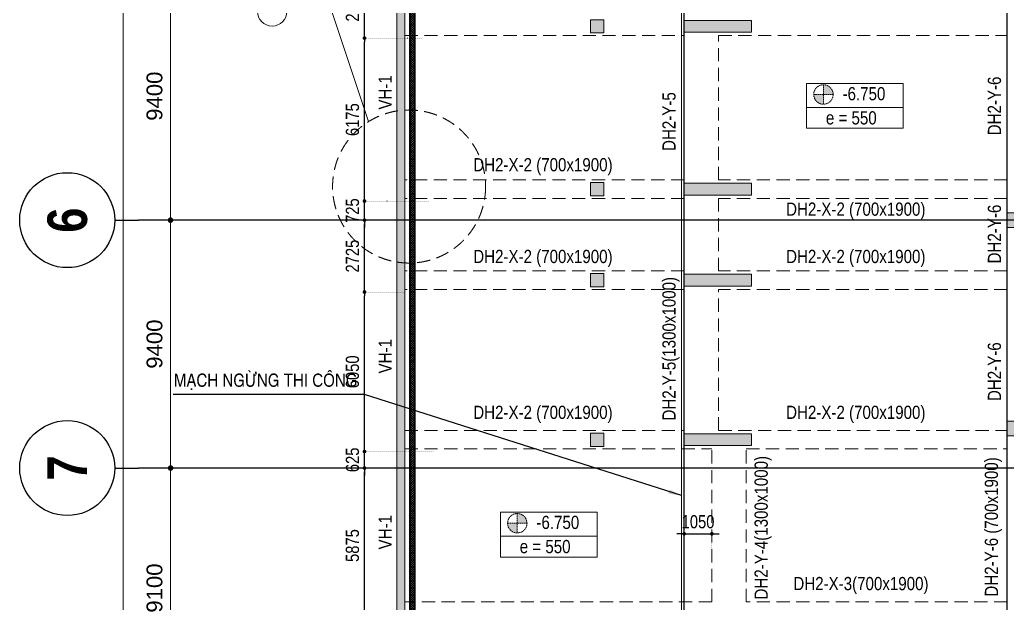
# Model space of a CAD drawing. Header units: millimetres. Extents: x 2356525 to 2927188, y -665534 to -417818.
# Drawn here: x 2677092 to 2714539, y -508356 to -486232 of the extents above; entities that cross this region are included whole.
import ezdxf
from ezdxf.enums import TextEntityAlignment as Align

# ---------------------------------------------------------------- set-up
doc = ezdxf.new("R2010")
doc.units = ezdxf.units.MM
doc.header["$LTSCALE"] = 200
doc.header["$MEASUREMENT"] = 0
for name, pattern in [('$0$CHG_XX_Damsan_Ham 2$0$HIDDEN', [0.375, 0.25, -0.125]), ('$0$HIDDEN', [0.375, 0.25, -0.125]), ('CHG_XX_Cot_Ham 2$0$MB_Luoi truc$0$HTT Hidden 21', [3, 2, -1]), ('CHG_XX_Damsan_Ham 2$0$CHG_XX_Damsan_Ham 2$0$HIDDEN', [0.375, 0.25, -0.125]), ('CHG_XX_Luoi truc$0$MB_Luoi truc$0$Center101', [13, 10, -1, 1, -1]), ('DOT2', [0.125, 0, -0.125]), ('HIDDEN', [0.375, 0.25, -0.125])]:
    doc.linetypes.add(name, pattern=pattern)
doc.layers.get('0').update_dxf_attribs({"lineweight": 9})
doc.layers.get('Defpoints').update_dxf_attribs({"color": 10, "lineweight": 0})
for name, color, linetype, lineweight in [("$0$'S_General_Hidden_1 Thin", 1, '$0$HIDDEN', 18), ('$0$CHG_XX_Damsan_Ham 2$0$DBAO', 3, 'Continuous', 13), ('$0$CHG_XX_Damsan_Ham 2$0$DMo', 9, '$0$CHG_XX_Damsan_Ham 2$0$HIDDEN', 9), ('$0$CHG_XX_Damsan_Ham 2$0$Start net bao', 3, 'Continuous', 18), ('$0$CHG_XX_Damsan_Ham 2$0$TTP-TEXT', 30, 'Continuous', 5), ('CHG_XX_Cot_Ham 2$0$MB_Luoi truc$0$Dim 300', 1, 'Continuous', 5), ('CHG_XX_Cot_Ham 2$0$NS-Pier-H2', 150, 'Continuous', 13), ('CHG_XX_Cot_Ham 2$0$NS-Pier-H2 @ 1', 150, 'Continuous', 13), ('CHG_XX_Cot_Ham 2$0$NS-Pier-H2 @ 150', 150, 'Continuous', 13), ("CHG_XX_Damsan_Ham 2$0$CHG_XX_Damsan_Ham 2$0$'S_General_Hidden_1 Thin", 1, 'CHG_XX_Damsan_Ham 2$0$CHG_XX_Damsan_Ham 2$0$HIDDEN', 18), ('CHG_XX_Damsan_Ham 2$0$CHG_XX_Damsan_Ham 2$0$CHG_XX_Damsan_Ham 2$0$Start net bao', 3, 'Continuous', 18), ('CHG_XX_Damsan_Ham 2$0$CHG_XX_Damsan_Ham 2$0$DBAO', 3, 'Continuous', 13), ('CHG_XX_Damsan_Ham 2$0$CHG_XX_Damsan_Ham 2$0$DTE-MEP-H-SLAB TEXT', 3, 'Continuous', 0), ('CHG_XX_Damsan_Ham 2$0$CHG_XX_Damsan_Ham 2$0$mach ngung thi cong', 6, 'Continuous', 13), ('CHG_XX_Damsan_Ham 2$0$CHG_XX_Damsan_Ham 2$0$Start hatch', 8, 'Continuous', 25), ('CHG_XX_Damsan_Ham 2$0$CHG_XX_Damsan_Ham 2$0$Start net bao', 3, 'Continuous', 18), ('CHG_XX_Damsan_Ham 2$0$HATCH', 57, 'Continuous', 9), ('CHG_XX_Damsan_Ham 2$0$mach ngung thi cong', 6, 'Continuous', 13), ('DBAO', 90, 'Continuous', 13), ('DMo', 9, 'HIDDEN', 9), ('STICK', 1, 'Continuous', 9), ('TEXT P X', 1, 'Continuous', 9), ('TEXT P Y', 2, 'Continuous', 15)]:
    doc.layers.add(name, color=color, linetype=linetype, lineweight=lineweight)
for name, color, linetype in [('8', 8, 'Continuous'), ('CHG_XX_Damsan_Ham 2$0$CHG_XX_Damsan_Ham 2$0$MEP-00-GENERAL-35', 2, 'Continuous'), ('CHG_XX_Luoi truc$0$Grid', 34, 'Continuous'), ('CHG_XX_Luoi truc$0$Grid Line', 251, 'CHG_XX_Luoi truc$0$MB_Luoi truc$0$Center101'), ('dim', 1, 'Continuous')]:
    doc.layers.add(name, color=color, linetype=linetype)
for name, color, linetype, lineweight, plot in [('CHG_XX_Cot_Ham 2$0$NS-Column-H2', 90, 'Continuous', 13, False), ('CHG_XX_Cot_Ham 2$0$NS-Column-H2 @ 1', 90, 'Continuous', 13, False), ('CHG_XX_Cot_Ham 2$0$NS-Column-H2 @ 150', 90, 'Continuous', 13, False)]:
    doc.layers.add(name, color=color, linetype=linetype, lineweight=lineweight, plot=plot)
doc.styles.add('$0$CHG_XX_Damsan_Ham 2$0$TTP-HelCon', font='')
doc.styles.add('CHG_XX_Cot_Ham 2$0$MB_Luoi truc$0$Arial_C', font='arial.ttf')
doc.styles.add('CHG_XX_Luoi truc$0$MB_Luoi truc$0$Grid A-F$0$VNI-HelveCB', font='')
doc.styles.add('MB_Luoi truc$0$Arial_C', font='arial.ttf', dxfattribs={"width": 0.8})
doc.styles.add('TTP-HelCon', font='')
doc.styles.get('$0$CHG_XX_Damsan_Ham 2$0$TTP-HelCon').set_extended_font_data('VNI-Helve-Condense')
doc.styles.get('CHG_XX_Luoi truc$0$MB_Luoi truc$0$Grid A-F$0$VNI-HelveCB').set_extended_font_data('VNI-Helve-Condense', bold=True)
doc.styles.get('TTP-HelCon').set_extended_font_data('VNI-Helve-Condense')
doc.dimstyles.new('200', dxfattribs={"dimscale": 200, "dimtxt": 2.5, "dimasz": 0.7, "dimexe": 0.0003, "dimexo": 0, "dimgap": 1, "dimtad": 1, "dimdec": 0, "dimzin": 12, "dimdsep": 46, "dimtxsty": 'MB_Luoi truc$0$Arial_C', "dimblk": 'MB_Luoi truc$0$_Dot', "dimcen": 0.5, "dimclrd": 256, "dimclre": 8, "dimclrt": 1, "dimadec": 0, "dimazin": 0, "dimtfac": 1, "dimtdec": 0, "dimtix": 1, "dimtmove": 2, "dimatfit": 3, "dimldrblk": 'MB_Luoi truc$0$HTT Arrow 30', "dimfxl": 1, "dimtolj": 1, "dimtzin": 0, "dimlwe": -1, "dimarcsym": 0})
doc.dimstyles.new('CHG_XX_Cot_Ham 2$0$MB_Luoi truc$0$Dim 300 (A1-A2)', dxfattribs={"dimscale": 300, "dimtxt": 2, "dimasz": 0.7, "dimexe": 0, "dimexo": 1, "dimgap": 1, "dimtad": 1, "dimdec": 0, "dimzin": 12, "dimdsep": 46, "dimtxsty": 'CHG_XX_Cot_Ham 2$0$MB_Luoi truc$0$Arial_C', "dimblk": 'CHG_XX_Cot_Ham 2$0$MB_Luoi truc$0$_Dot', "dimcen": 1, "dimclrd": 256, "dimclre": 256, "dimclrt": 3, "dimadec": 0, "dimazin": 0, "dimtfac": 1, "dimtdec": 0, "dimtix": 1, "dimtmove": 2, "dimatfit": 3, "dimldrblk": 'CHG_XX_Cot_Ham 2$0$MB_Luoi truc$0$HTT Arrow 30', "dimfxl": 1, "dimtolj": 1, "dimtzin": 0, "dimarcsym": 0})
doc.dimstyles.new('TTP-100', dxfattribs={"dimscale": 100, "dimtxt": 2.5, "dimasz": 1, "dimexe": 1, "dimexo": 0, "dimgap": 0.09, "dimtad": 0, "dimdec": 4, "dimrnd": 1, "dimdsep": 46, "dimtxsty": 'TTP-HelCon', "dimblk": 'Stick', "dimcen": 0.09, "dimdle": 1.5, "dimclrd": 256, "dimclre": 256, "dimclrt": 7, "dimadec": 0, "dimazin": 0, "dimtfac": 1, "dimtdec": 4, "dimtix": 1, "dimtmove": 0, "dimatfit": 3, "dimfxl": 1, "dimtvp": 1, "dimtolj": 1, "dimtzin": 0, "dimlwd": -1, "dimlwe": -1, "dimarcsym": 1})
pattern_1 = [(45, (273994.73, -8650), (-44.194174, 44.194174), []), (135, (273994.73, -8650), (-44.194174, -44.194174), [])]

# ---------------------------------------------------------------- blocks, each defined once
blk = doc.blocks.new('Stick')
at = {"layer": 'STICK'}
h = blk.add_hatch(color=256, dxfattribs=at)
edge = h.paths.add_edge_path()
edge.add_line((0.3, 0.5), (-0.5, -0.3))
edge.add_arc((-0.4, -0.4), 0.141, 135, 315)
edge.add_line((-0.3, -0.5), (0.5, 0.3))
edge.add_arc((0.4, 0.4), 0.141, 315, 495)
blk.add_line((1, 0), (-1, 0), dxfattribs=at)
blk.add_lwpolyline([(0.3, 0.5), (-0.5, -0.3, 1), (-0.3, -0.5), (0.5, 0.3, 1), (0.3, 0.5, 1)], format="xyb", dxfattribs=at)
blk = doc.blocks.new('CHG_XX_Cot_Ham 2$0$MB_Luoi truc$0$_Dot')
at = {"color": 0, "linetype": 'ByBlock', "lineweight": -2}
blk.add_line((-0.5, 0), (-1, 0), dxfattribs=at)
at = {"color": 0, "linetype": 'ByBlock', "const_width": 0.5}
blk.add_lwpolyline([(-0.25, 0, 1), (0.25, 0, 1)], format="xyb", close=True, dxfattribs=at)
blk = doc.blocks.new('*D810')
at = {"layer": 'CHG_XX_Cot_Ham 2$0$MB_Luoi truc$0$Dim 300', "lineweight": -2, "transparency": 16777216}
for p, q in [((-17945, 125550), (-19478, 125550)), ((-19478, 125340), (-19478, 116360)), ((-17945, 116150), (-19478, 116150))]:
    blk.add_line(p, q, dxfattribs=at)
at = {"layer": 'Defpoints', "color": 0, "transparency": 16777216}
for p in [(-17645, 125550), (-19478, 116150), (-17645, 116150)]:
    blk.add_point(p, dxfattribs=at)
at = {"layer": 'CHG_XX_Cot_Ham 2$0$MB_Luoi truc$0$Dim 300', "lineweight": -2, "transparency": 16777216, "xscale": 210, "yscale": 210, "zscale": 210}
for p, rotation in [((-19478, 125550), 90), ((-19478, 116150), 270)]:
    blk.add_blockref('CHG_XX_Cot_Ham 2$0$MB_Luoi truc$0$_Dot', p, dxfattribs=dict(at, rotation=rotation))
at = {"layer": 'CHG_XX_Cot_Ham 2$0$MB_Luoi truc$0$Dim 300', "color": 3, "transparency": 16777216, "insert": (-20085, 120850), "char_height": 600, "attachment_point": 5, "rotation": 90, "style": 'CHG_XX_Cot_Ham 2$0$MB_Luoi truc$0$Arial_C'}
blk.add_mtext('\\A1;9400', dxfattribs=at)
blk = doc.blocks.new('CHG_XX_Cot_Ham 2$0$MB_Luoi truc$0$HTT Arrow 30')
blk.add_hatch(color=256).paths.add_polyline_path([(-2.5, 0.375), (-2.5, -0.375), (0, 0)])
at = {"color": 0, "linetype": 'ByBlock', "lineweight": -2}
for p, q in [((0, 0), (-2.5, 0.375)), ((-2.5, -0.375), (-2.5, 0.375)), ((0, 0), (-2.5, -0.375))]:
    blk.add_line(p, q, dxfattribs=at)
blk = doc.blocks.new('*D811')
at = {"layer": 'CHG_XX_Cot_Ham 2$0$MB_Luoi truc$0$Dim 300', "lineweight": -2, "transparency": 16777216}
for p, q in [((-17945, 116150), (-19478, 116150)), ((-19478, 115940), (-19478, 106960)), ((-17945, 106750), (-19478, 106750))]:
    blk.add_line(p, q, dxfattribs=at)
at = {"layer": 'Defpoints', "color": 0, "transparency": 16777216}
for p in [(-17645, 116150), (-19478, 106750), (-17645, 106750)]:
    blk.add_point(p, dxfattribs=at)
at = {"layer": 'CHG_XX_Cot_Ham 2$0$MB_Luoi truc$0$Dim 300', "lineweight": -2, "transparency": 16777216, "xscale": 210, "yscale": 210, "zscale": 210}
for p, rotation in [((-19478, 116150), 90), ((-19478, 106750), 270)]:
    blk.add_blockref('CHG_XX_Cot_Ham 2$0$MB_Luoi truc$0$_Dot', p, dxfattribs=dict(at, rotation=rotation))
at = {"layer": 'CHG_XX_Cot_Ham 2$0$MB_Luoi truc$0$Dim 300', "color": 3, "transparency": 16777216, "insert": (-20085, 111450), "char_height": 600, "attachment_point": 5, "rotation": 90, "style": 'CHG_XX_Cot_Ham 2$0$MB_Luoi truc$0$Arial_C'}
blk.add_mtext('\\A1;9400', dxfattribs=at)
blk = doc.blocks.new('*D812')
at = {"layer": 'CHG_XX_Cot_Ham 2$0$MB_Luoi truc$0$Dim 300', "lineweight": -2, "transparency": 16777216}
for p, q in [((-17945, 106750), (-19478, 106750)), ((-19478, 106540), (-19478, 97860)), ((-17945, 97650), (-19478, 97650))]:
    blk.add_line(p, q, dxfattribs=at)
at = {"layer": 'Defpoints', "color": 0, "transparency": 16777216}
for p in [(-17645, 106750), (-19478, 97650), (-17645, 97650)]:
    blk.add_point(p, dxfattribs=at)
at = {"layer": 'CHG_XX_Cot_Ham 2$0$MB_Luoi truc$0$Dim 300', "lineweight": -2, "transparency": 16777216, "xscale": 210, "yscale": 210, "zscale": 210}
for p, rotation in [((-19478, 106750), 90), ((-19478, 97650), 270)]:
    blk.add_blockref('CHG_XX_Cot_Ham 2$0$MB_Luoi truc$0$_Dot', p, dxfattribs=dict(at, rotation=rotation))
at = {"layer": 'CHG_XX_Cot_Ham 2$0$MB_Luoi truc$0$Dim 300', "color": 3, "transparency": 16777216, "insert": (-20085, 102200), "char_height": 600, "attachment_point": 5, "rotation": 90, "style": 'CHG_XX_Cot_Ham 2$0$MB_Luoi truc$0$Arial_C'}
blk.add_mtext('\\A1;9100', dxfattribs=at)
blk = doc.blocks.new('*D826')
at = {"layer": 'CHG_XX_Cot_Ham 2$0$MB_Luoi truc$0$Dim 300', "lineweight": -2, "transparency": 16777216}
for p, q in [((-17945, 163400), (-21278, 163400)), ((-21278, -8790), (-21278, 163190)), ((-17945, -9000), (-21278, -9000))]:
    blk.add_line(p, q, dxfattribs=at)
at = {"layer": 'Defpoints', "color": 0, "transparency": 16777216}
for p in [(-21278, 163400), (-17645, 163400), (-17645, -9000)]:
    blk.add_point(p, dxfattribs=at)
at = {"layer": 'CHG_XX_Cot_Ham 2$0$MB_Luoi truc$0$Dim 300', "lineweight": -2, "transparency": 16777216, "xscale": 210, "yscale": 210, "zscale": 210}
for p, rotation in [((-21278, 163400), 90), ((-21278, -9000), 270)]:
    blk.add_blockref('CHG_XX_Cot_Ham 2$0$MB_Luoi truc$0$_Dot', p, dxfattribs=dict(at, rotation=rotation))
at = {"layer": 'CHG_XX_Cot_Ham 2$0$MB_Luoi truc$0$Dim 300', "color": 3, "transparency": 16777216, "insert": (-21885, 77200), "char_height": 600, "attachment_point": 5, "rotation": 90, "style": 'CHG_XX_Cot_Ham 2$0$MB_Luoi truc$0$Arial_C'}
blk.add_mtext('\\A1;172400', dxfattribs=at)
blk = doc.blocks.new('*U864')
at = {"layer": 'CHG_XX_Cot_Ham 2$0$NS-Pier-H2 @ 1'}
h = blk.add_hatch(color=256, dxfattribs=at)
h.dxf.hatch_style = 1
h.paths.add_polyline_path([(450, 0), (0, 0), (0, -2550), (450, -2550)])
at = {"layer": 'CHG_XX_Cot_Ham 2$0$NS-Pier-H2 @ 150'}
h = blk.add_hatch(color=256, dxfattribs=at)
h.dxf.hatch_style = 1
h.paths.add_polyline_path([(450, 0), (0, 0), (0, -2550), (450, -2550)])
blk = doc.blocks.new('CHG_XX_Cot_Ham 2$0$Block A_C450x2250')
at = {"layer": 'CHG_XX_Cot_Ham 2$0$NS-Pier-H2'}
blk.add_lwpolyline([(450, -2550), (0, -2550), (0, 0), (450, 0)], close=True, dxfattribs=at)
blk.add_blockref('*U864', (0, 0), dxfattribs=at)
blk = doc.blocks.new('*U866')
at = {"layer": 'CHG_XX_Cot_Ham 2$0$NS-Column-H2 @ 1'}
h = blk.add_hatch(color=256, dxfattribs=at)
h.dxf.hatch_style = 1
h.paths.add_polyline_path([(-250, -250), (-250, 250), (250, 250), (250, -250)])
at = {"layer": 'CHG_XX_Cot_Ham 2$0$NS-Column-H2 @ 150'}
h = blk.add_hatch(color=256, dxfattribs=at)
h.dxf.hatch_style = 1
h.paths.add_polyline_path([(-250, -250), (-250, 250), (250, 250), (250, -250)])
blk = doc.blocks.new('CHG_XX_Cot_Ham 2$0$500x500')
at = {"layer": 'CHG_XX_Cot_Ham 2$0$NS-Column-H2'}
blk.add_lwpolyline([(250, -250), (250, 250), (-250, 250), (-250, -250)], close=True, dxfattribs=at)
blk.add_blockref('*U866', (0, 0), dxfattribs=at)
blk = doc.blocks.new('*U867')
at = {"layer": 'CHG_XX_Cot_Ham 2$0$NS-Pier-H2 @ 1'}
h = blk.add_hatch(color=256, dxfattribs=at)
h.dxf.hatch_style = 1
h.paths.add_polyline_path([(550, 0), (0, 0), (0, -2550), (550, -2550)])
at = {"layer": 'CHG_XX_Cot_Ham 2$0$NS-Pier-H2 @ 150'}
h = blk.add_hatch(color=256, dxfattribs=at)
h.dxf.hatch_style = 1
h.paths.add_polyline_path([(550, 0), (0, 0), (0, -2550), (550, -2550)])
blk = doc.blocks.new('CHG_XX_Cot_Ham 2$0$550x2550')
at = {"layer": 'CHG_XX_Cot_Ham 2$0$NS-Pier-H2'}
blk.add_lwpolyline([(550, -2550), (0, -2550), (0, 0), (550, 0)], close=True, dxfattribs=at)
blk.add_blockref('*U867', (0, 0), dxfattribs=at)
blk = doc.blocks.new('*U835')
at = {"layer": 'CHG_XX_Luoi truc$0$Grid Line'}
blk.add_line((0, 0), (0, 608), dxfattribs=at)
at = {"layer": 'CHG_XX_Luoi truc$0$Grid', "lineweight": -2, "style": 'CHG_XX_Luoi truc$0$MB_Luoi truc$0$Grid A-F$0$VNI-HelveCB'}
for tag, p in [('GRIDSUB', (0, 617)), ('GRID', (0, -9))]:
    blk.add_attdef(tag, text='', height=5, dxfattribs=at).set_placement(p, align=Align.MIDDLE)
blk = doc.blocks.new('*U836')
at = {"layer": 'CHG_XX_Luoi truc$0$Grid Line'}
blk.add_line((0, 0), (0, 608), dxfattribs=at)
at = {"layer": 'CHG_XX_Luoi truc$0$Grid', "lineweight": -2, "style": 'CHG_XX_Luoi truc$0$MB_Luoi truc$0$Grid A-F$0$VNI-HelveCB'}
for tag, p in [('GRIDSUB', (0, 617)), ('GRID', (0, -9))]:
    blk.add_attdef(tag, text='', height=5, dxfattribs=at).set_placement(p, align=Align.MIDDLE)
blk = doc.blocks.new('*U837')
at = {"layer": 'CHG_XX_Luoi truc$0$Grid', "lineweight": -2}
blk.add_line((0, 441), (0, 438), dxfattribs=at)
blk.add_circle((0, 447), 6, dxfattribs=at)
at = {"layer": 'CHG_XX_Luoi truc$0$Grid Line'}
blk.add_line((0, 0), (0, 438), dxfattribs=at)
at = {"layer": 'CHG_XX_Luoi truc$0$Grid', "lineweight": -2, "style": 'CHG_XX_Luoi truc$0$MB_Luoi truc$0$Grid A-F$0$VNI-HelveCB'}
for tag, p in [('GRIDSUB', (0, 447)), ('GRID', (0, -9))]:
    blk.add_attdef(tag, text='', height=5, dxfattribs=at).set_placement(p, align=Align.MIDDLE)
blk = doc.blocks.new('CHG_XX_Luoi truc')
at = {"layer": 'CHG_XX_Luoi truc$0$Grid', "xscale": 300, "yscale": 300, "zscale": 300}
for name, p in [('*U836', (0, -12747)), ('*U835', (12250, -12747))]:
    blk.add_blockref(name, p, dxfattribs=at)
at = {"layer": 'CHG_XX_Luoi truc$0$Grid'}
ref = blk.add_blockref('*U837', (110703, 116150), dxfattribs=dict(at, xscale=300.0000000000013, yscale=300.0000000000013, zscale=300.0000000000013, rotation=90))
ref.add_attrib('GRIDSUB', '6', dxfattribs={"lineweight": -2, "height": 1500, "rotation": 90, "style": 'CHG_XX_Luoi truc$0$MB_Luoi truc$0$Grid A-F$0$VNI-HelveCB'}).set_placement((-23397, 116150), align=Align.MIDDLE)
ref = blk.add_blockref('*U837', (110703, 106750), dxfattribs=dict(at, xscale=300.0000000000013, yscale=300.0000000000013, zscale=300.0000000000013, rotation=90))
ref.add_attrib('GRIDSUB', '7', dxfattribs={"lineweight": -2, "height": 1500, "rotation": 90, "style": 'CHG_XX_Luoi truc$0$MB_Luoi truc$0$Grid A-F$0$VNI-HelveCB'}).set_placement((-23397, 106750), align=Align.MIDDLE)
blk = doc.blocks.new('$0$CHG_XX_Damsan_Ham 2$0$KHS')
at = {"layer": '$0$CHG_XX_Damsan_Ham 2$0$DMo'}
h = blk.add_hatch(color=256, dxfattribs=at)
h.dxf.hatch_style = 1
h.paths.add_polyline_path([(1018, -704, 0.414214), (650, -335), (650, -704)])
h.paths.add_polyline_path([(650, -1072), (650, -704), (281, -704, 0.414214)])
at = {"layer": '$0$CHG_XX_Damsan_Ham 2$0$DBAO'}
for points in [[(10, -284), (10, -1200), (3676, -1200), (3676, -284)], [(10, -1200), (10, -1985), (3676, -1985), (3676, -1200)]]:
    blk.add_lwpolyline(points, close=True, dxfattribs=at)
at = {"layer": '$0$CHG_XX_Damsan_Ham 2$0$DMo'}
for p, q in [((650, -335), (650, -1072)), ((281, -704), (1018, -704))]:
    blk.add_line(p, q, dxfattribs=at)
blk.add_circle((650, -704), 368, dxfattribs=at)
at = {"layer": '$0$CHG_XX_Damsan_Ham 2$0$TTP-TEXT', "style": '$0$CHG_XX_Damsan_Ham 2$0$TTP-HelCon'}
for s, p in [(' -6.750', (1216, -923)), ('e = 550', (743, -1839))]:
    blk.add_text(s, height=500, dxfattribs=at).set_placement(p)
blk = doc.blocks.new('MB_Luoi truc$0$_Dot')
at = {"color": 0, "linetype": 'ByBlock', "lineweight": -2}
blk.add_line((-0.5, 0), (-1, 0), dxfattribs=at)
at = {"color": 0, "linetype": 'ByBlock', "const_width": 0.5}
blk.add_lwpolyline([(-0.25, 0, 1), (0.25, 0, 1)], format="xyb", close=True, dxfattribs=at)
blk = doc.blocks.new('*D104')
at = {"layer": 'Defpoints', "color": 0, "transparency": 16777216}
for p in [(2703339, -505723), (2702289, -506480), (2703339, -506480)]:
    blk.add_point(p, dxfattribs=at)
at = {"layer": 'dim', "lineweight": -2, "transparency": 16777216}
for p, q in [((2702149, -505723), (2702009, -505723)), ((2702289, -505723), (2703339, -505723)), ((2703479, -505723), (2703619, -505723))]:
    blk.add_line(p, q, dxfattribs=at)
at = {"layer": 'dim', "color": 8, "linetype": 'DOT2', "transparency": 16777216}
for p, q in [((2702289, -506480), (2702289, -505723)), ((2703339, -506480), (2703339, -505723))]:
    blk.add_line(p, q, dxfattribs=at)
at = {"layer": 'dim', "lineweight": -2, "transparency": 16777216, "xscale": 140, "yscale": 140, "zscale": 140}
blk.add_blockref('MB_Luoi truc$0$_Dot', (2702289, -505723), dxfattribs=at)
at = {"layer": 'dim', "lineweight": -2, "transparency": 16777216, "xscale": 140, "yscale": 140, "zscale": 140, "rotation": 180}
blk.add_blockref('MB_Luoi truc$0$_Dot', (2703339, -505723), dxfattribs=at)
at = {"layer": 'dim', "color": 1, "transparency": 16777216, "insert": (2702814, -505268), "char_height": 500, "attachment_point": 5, "style": 'MB_Luoi truc$0$Arial_C'}
blk.add_mtext('\\A1;1050', dxfattribs=at)
blk = doc.blocks.new('MB_Luoi truc$0$HTT Arrow 30')
blk.add_hatch(color=256).paths.add_polyline_path([(-2.5, 0.375), (-2.5, -0.375), (0, 0)])
at = {"color": 0, "linetype": 'ByBlock', "lineweight": -2}
for p, q in [((0, 0), (-2.5, 0.375)), ((-2.5, -0.375), (-2.5, 0.375)), ((0, 0), (-2.5, -0.375))]:
    blk.add_line(p, q, dxfattribs=at)
blk = doc.blocks.new('*D319')
at = {"layer": 'Defpoints', "color": 0, "transparency": 16777216}
for p in [(2690165, -503231), (2691389, -503231), (2692618, -509106)]:
    blk.add_point(p, dxfattribs=at)
at = {"layer": 'dim', "color": 8, "linetype": 'DOT2', "transparency": 16777216}
for p, q in [((2691389, -503231), (2690165, -503231)), ((2692618, -509106), (2690165, -509106))]:
    blk.add_line(p, q, dxfattribs=at)
at = {"layer": 'dim', "lineweight": -2, "transparency": 16777216}
blk.add_line((2690165, -508966), (2690165, -503371), dxfattribs=at)
at = {"layer": 'dim', "lineweight": -2, "transparency": 16777216, "xscale": 140, "yscale": 140, "zscale": 140}
for p, rotation in [((2690165, -503231), 90), ((2690165, -509106), 270)]:
    blk.add_blockref('MB_Luoi truc$0$_Dot', p, dxfattribs=dict(at, rotation=rotation))
at = {"layer": 'dim', "color": 1, "transparency": 16777216, "insert": (2689710, -506169), "char_height": 500, "attachment_point": 5, "rotation": 90, "style": 'MB_Luoi truc$0$Arial_C'}
blk.add_mtext('\\A1;5875', dxfattribs=at)
blk = doc.blocks.new('*D320')
at = {"layer": 'Defpoints', "color": 0, "transparency": 16777216}
for p in [(2690165, -502606), (2692772, -502606), (2691389, -503231)]:
    blk.add_point(p, dxfattribs=at)
at = {"layer": 'dim', "lineweight": -2, "transparency": 16777216}
for p, q in [((2690165, -502466), (2690165, -502326)), ((2690165, -503231), (2690165, -502606)), ((2690165, -503371), (2690165, -503511))]:
    blk.add_line(p, q, dxfattribs=at)
at = {"layer": 'dim', "color": 8, "linetype": 'DOT2', "transparency": 16777216}
for p, q in [((2692772, -502606), (2690165, -502606)), ((2691389, -503231), (2690165, -503231))]:
    blk.add_line(p, q, dxfattribs=at)
at = {"layer": 'dim', "lineweight": -2, "transparency": 16777216, "xscale": 140, "yscale": 140, "zscale": 140}
for p, rotation in [((2690165, -502606), 270), ((2690165, -503231), 90)]:
    blk.add_blockref('MB_Luoi truc$0$_Dot', p, dxfattribs=dict(at, rotation=rotation))
at = {"layer": 'dim', "color": 1, "transparency": 16777216, "insert": (2689710, -502919), "char_height": 500, "attachment_point": 5, "rotation": 90, "style": 'MB_Luoi truc$0$Arial_C'}
blk.add_mtext('\\A1;625', dxfattribs=at)
blk = doc.blocks.new('*D321')
at = {"layer": 'Defpoints', "color": 0, "transparency": 16777216}
for p in [(2690165, -496556), (2691689, -496556), (2692772, -502606)]:
    blk.add_point(p, dxfattribs=at)
at = {"layer": 'dim', "color": 8, "linetype": 'DOT2', "transparency": 16777216}
for p, q in [((2691689, -496556), (2690165, -496556)), ((2692772, -502606), (2690165, -502606))]:
    blk.add_line(p, q, dxfattribs=at)
at = {"layer": 'dim', "lineweight": -2, "transparency": 16777216}
blk.add_line((2690165, -502466), (2690165, -496696), dxfattribs=at)
at = {"layer": 'dim', "lineweight": -2, "transparency": 16777216, "xscale": 140, "yscale": 140, "zscale": 140}
for p, rotation in [((2690165, -496556), 90), ((2690165, -502606), 270)]:
    blk.add_blockref('MB_Luoi truc$0$_Dot', p, dxfattribs=dict(at, rotation=rotation))
at = {"layer": 'dim', "color": 1, "transparency": 16777216, "insert": (2689710, -499581), "char_height": 500, "attachment_point": 5, "rotation": 90, "style": 'MB_Luoi truc$0$Arial_C'}
blk.add_mtext('\\A1;6050', dxfattribs=at)
blk = doc.blocks.new('*D322')
at = {"layer": 'Defpoints', "color": 0, "transparency": 16777216}
for p in [(2690165, -493831), (2691689, -493831), (2691689, -496556)]:
    blk.add_point(p, dxfattribs=at)
at = {"layer": 'dim', "color": 8, "linetype": 'DOT2', "transparency": 16777216}
for p, q in [((2691689, -493831), (2690165, -493831)), ((2691689, -496556), (2690165, -496556))]:
    blk.add_line(p, q, dxfattribs=at)
at = {"layer": 'dim', "lineweight": -2, "transparency": 16777216}
blk.add_line((2690165, -496416), (2690165, -493971), dxfattribs=at)
at = {"layer": 'dim', "lineweight": -2, "transparency": 16777216, "xscale": 140, "yscale": 140, "zscale": 140}
for p, rotation in [((2690165, -493831), 90), ((2690165, -496556), 270)]:
    blk.add_blockref('MB_Luoi truc$0$_Dot', p, dxfattribs=dict(at, rotation=rotation))
at = {"layer": 'dim', "color": 1, "transparency": 16777216, "insert": (2689710, -495194), "char_height": 500, "attachment_point": 5, "rotation": 90, "style": 'MB_Luoi truc$0$Arial_C'}
blk.add_mtext('\\A1;2725', dxfattribs=at)
blk = doc.blocks.new('*D323')
at = {"layer": 'Defpoints', "color": 0, "transparency": 16777216}
for p in [(2690165, -493106), (2692600, -493106), (2691689, -493831)]:
    blk.add_point(p, dxfattribs=at)
at = {"layer": 'dim', "lineweight": -2, "transparency": 16777216}
for p, q in [((2690165, -492966), (2690165, -492826)), ((2690165, -493831), (2690165, -493106)), ((2690165, -493971), (2690165, -494111))]:
    blk.add_line(p, q, dxfattribs=at)
at = {"layer": 'dim', "color": 8, "linetype": 'DOT2', "transparency": 16777216}
for p, q in [((2692600, -493106), (2690165, -493106)), ((2691689, -493831), (2690165, -493831))]:
    blk.add_line(p, q, dxfattribs=at)
at = {"layer": 'dim', "lineweight": -2, "transparency": 16777216, "xscale": 140, "yscale": 140, "zscale": 140}
for p, rotation in [((2690165, -493106), 270), ((2690165, -493831), 90)]:
    blk.add_blockref('MB_Luoi truc$0$_Dot', p, dxfattribs=dict(at, rotation=rotation))
at = {"layer": 'dim', "color": 1, "transparency": 16777216, "insert": (2689710, -493469), "char_height": 500, "attachment_point": 5, "rotation": 90, "style": 'MB_Luoi truc$0$Arial_C'}
blk.add_mtext('\\A1;725', dxfattribs=at)
blk = doc.blocks.new('*D324')
at = {"layer": 'Defpoints', "color": 0, "transparency": 16777216}
for p in [(2690165, -486931), (2692342, -486931), (2692600, -493106)]:
    blk.add_point(p, dxfattribs=at)
at = {"layer": 'dim', "color": 8, "linetype": 'DOT2', "transparency": 16777216}
for p, q in [((2692342, -486931), (2690165, -486931)), ((2692600, -493106), (2690165, -493106))]:
    blk.add_line(p, q, dxfattribs=at)
at = {"layer": 'dim', "lineweight": -2, "transparency": 16777216}
blk.add_line((2690165, -492966), (2690165, -487071), dxfattribs=at)
at = {"layer": 'dim', "lineweight": -2, "transparency": 16777216, "xscale": 140, "yscale": 140, "zscale": 140}
for p, rotation in [((2690165, -486931), 90), ((2690165, -493106), 270)]:
    blk.add_blockref('MB_Luoi truc$0$_Dot', p, dxfattribs=dict(at, rotation=rotation))
at = {"layer": 'dim', "color": 1, "transparency": 16777216, "insert": (2689710, -490019), "char_height": 500, "attachment_point": 5, "rotation": 90, "style": 'MB_Luoi truc$0$Arial_C'}
blk.add_mtext('\\A1;6175', dxfattribs=at)
blk = doc.blocks.new('*D325')
at = {"layer": 'Defpoints', "color": 0, "transparency": 16777216}
for p in [(2690165, -484431), (2691689, -484431), (2692342, -486931)]:
    blk.add_point(p, dxfattribs=at)
at = {"layer": 'dim', "color": 8, "linetype": 'DOT2', "transparency": 16777216}
for p, q in [((2691689, -484431), (2690165, -484431)), ((2692342, -486931), (2690165, -486931))]:
    blk.add_line(p, q, dxfattribs=at)
at = {"layer": 'dim', "lineweight": -2, "transparency": 16777216}
blk.add_line((2690165, -486791), (2690165, -484571), dxfattribs=at)
at = {"layer": 'dim', "lineweight": -2, "transparency": 16777216, "xscale": 140, "yscale": 140, "zscale": 140}
for p, rotation in [((2690165, -484431), 90), ((2690165, -486931), 270)]:
    blk.add_blockref('MB_Luoi truc$0$_Dot', p, dxfattribs=dict(at, rotation=rotation))
at = {"layer": 'dim', "color": 1, "transparency": 16777216, "insert": (2689710, -485681), "char_height": 500, "attachment_point": 5, "rotation": 90, "style": 'MB_Luoi truc$0$Arial_C'}
blk.add_mtext('\\A1;2500', dxfattribs=at)
blk = doc.blocks.new('CHG_XX_Damsan_Ham 2$0$CHG_XX_Damsan_Ham 2$0$sdfsgdh')
at = {"layer": 'CHG_XX_Damsan_Ham 2$0$CHG_XX_Damsan_Ham 2$0$Start hatch', "ltscale": 0.5}
h = blk.add_hatch(dxfattribs=at)
h.set_pattern_fill('ANSI37', color=256, scale=500)
h.set_pattern_definition(pattern_1)
h.paths.add_polyline_path([(500, -21786), (300, -21786), (300, -50027), (500, -50027)])
h = blk.add_hatch(dxfattribs=at)
h.set_pattern_fill('ANSI37', color=256, scale=500)
h.set_pattern_definition(pattern_1)
h.paths.add_polyline_path([(500, -50027), (300, -50027), (300, -72550), (1900, -72550), (1900, -74750), (1500, -74750), (1500, -74950), (2100, -74950), (2100, -76250), (2100, -72350), (500, -72350)])
at = {"layer": 'CHG_XX_Damsan_Ham 2$0$CHG_XX_Damsan_Ham 2$0$MEP-00-GENERAL-35'}
for points in [[(1900, -74750), (1900, -72550), (300, -72550), (300, 0)], [(2100, -74750), (2100, -72350), (500, -72350), (500, -600)]]:
    blk.add_lwpolyline(points, dxfattribs=at)
blk = doc.blocks.new('CHG_XX_Cot_Ham 2')
at = {"layer": 'CHG_XX_Cot_Ham 2$0$NS-Pier-H2'}
h = blk.add_hatch(color=256, dxfattribs=at)
h.dxf.hatch_style = 1
h.paths.add_polyline_path([(99639.2, 163400), (-10900, 163400), (-10900, 85450), (-300, 85450), (-300, 84050), (32350, 84050), (32350, -9000), (103575.5, -9000), (106050, -6022), (106050, 158254.3)])
h.paths.add_polyline_path([(99533.7, 163100), (105750, 158110.4), (105750, 90450), (105650, 90450), (105750, 90450), (105750, 13850), (105750, 13722.3), (105750, -5913.6), (103434.7, -8700), (93599.8, -8700), (93299.8, -8700), (32650, -8700), (32650, 84350), (0, 84350), (0, 85750), (-10600, 85750), (-10600, 163100), (93600, 163100)], flags=16)
for p, q in [((-10900, 85450), (-10900, 163400)), ((-10600, 85750), (-10600, 163100))]:
    blk.add_line(p, q, dxfattribs=at)
at = {"layer": 'CHG_XX_Cot_Ham 2$0$NS-Pier-H2', "linetype": 'CHG_XX_Cot_Ham 2$0$MB_Luoi truc$0$HTT Hidden 21'}
blk.add_lwpolyline([(99639.2, 163400), (106050, 158254.3), (106050, -6022), (103575.5, -9000), (32350, -9000), (32350, 84050), (-300, 84050), (-300, 85450), (-10900, 85450), (-10900, 163400)], close=True, dxfattribs=at)
at = {"layer": 'CHG_XX_Cot_Ham 2$0$NS-Column-H2'}
for p in [(-3300, 123497.9), (-3300, 117322.9), (-3300, 113872.9), (-3298.5, 107822.9)]:
    blk.add_blockref('CHG_XX_Cot_Ham 2$0$500x500', p, dxfattribs=at)
at = {"layer": 'CHG_XX_Cot_Ham 2$0$NS-Pier-H2'}
blk.add_blockref('CHG_XX_Luoi truc', (0, 0), dxfattribs=at)
at = {"layer": 'CHG_XX_Cot_Ham 2$0$NS-Pier-H2', "xscale": -1, "rotation": 90}
for p in [(0, 123725), (0, 117550), (0, 114100), (0, 108050)]:
    blk.add_blockref('CHG_XX_Cot_Ham 2$0$Block A_C450x2250', p, dxfattribs=at)
at = {"layer": 'CHG_XX_Cot_Ham 2$0$NS-Pier-H2', "rotation": 90}
for p in [(12250, 115875), (12250, 107975)]:
    blk.add_blockref('CHG_XX_Cot_Ham 2$0$550x2550', p, dxfattribs=at)
at = {"layer": 'CHG_XX_Cot_Ham 2$0$MB_Luoi truc$0$Dim 300'}
for base, p1, p2, picture, middle in [((-21278.2, 163400), (-17645.1, -9000), (-17645.1, 163400), '*D826', (-21884.5, 77200)), ((-19478.2, 116150), (-17645.1, 125550), (-17645.1, 116150), '*D810', (-20084.5, 120850)), ((-19478.2, 106750), (-17645.1, 116150), (-17645.1, 106750), '*D811', (-20084.5, 111450)), ((-19478.2, 97650), (-17645.1, 106750), (-17645.1, 97650), '*D812', (-20084.5, 102200))]:
    dim = blk.add_linear_dim(base=base, p1=p1, p2=p2, angle=90, dimstyle='CHG_XX_Cot_Ham 2$0$MB_Luoi truc$0$Dim 300 (A1-A2)', dxfattribs=at)
    dim.commit()
    dim.dimension.update_dxf_attribs({"geometry": picture, "text_midpoint": middle})
blk = doc.blocks.new('CHG_XX_Damsan_Ham 2', base_point=(3089256, -609981))
at = {"layer": "CHG_XX_Damsan_Ham 2$0$CHG_XX_Damsan_Ham 2$0$'S_General_Hidden_1 Thin", "ltscale": 10}
for p, q in [((-10600, 123150), (0, 123150)), ((0, 117675), (0, 123150)), ((0, 117675), (0, 123150)), ((0, 117675), (0, 123150)), ((1300, 123150), (12250, 123150)), ((1300, 117675), (1300, 123150)), ((12250, 117675), (12250, 123150)), ((0, 117675), (-10600, 117675)), ((12250, 117675), (1300, 117675)), ((0, 116975), (-10600, 116975)), ((0, 114225), (0, 116975)), ((0, 114225), (0, 116975)), ((12250, 116975), (1300, 116975)), ((1300, 114225), (1300, 116975)), ((12250, 114275), (12250, 116975)), ((0, 114225), (-10600, 114225)), ((12250, 114225), (1300, 114225)), ((0, 113525), (-10600, 113525)), ((0, 108175), (0, 113525)), ((0, 108175), (0, 113525)), ((12250, 113525), (1300, 113525)), ((1300, 108175), (1300, 113525)), ((12250, 108175), (12250, 113525)), ((-10600, 108175), (0, 108175)), ((1300, 108175), (12250, 108175)), ((-10600, 107475), (1050, 107475)), ((1050, 101675), (1050, 107475)), ((2350, 107475), (12250, 107475)), ((2350, 101675), (2350, 107475)), ((12250, 101675), (12250, 107475)), ((1050, 101675), (-10600, 101675)), ((12250, 101675), (2350, 101675))]:
    blk.add_line(p, q, dxfattribs=at)
at = {"layer": 'CHG_XX_Damsan_Ham 2$0$CHG_XX_Damsan_Ham 2$0$CHG_XX_Damsan_Ham 2$0$Start net bao'}
for points in [[(-10900, 85450), (-10900, 163400)], [(-10600, 85750), (-10600, 163100), (99534, 163100), (105750, 158106), (105750, 128050)]]:
    blk.add_lwpolyline(points, dxfattribs=at)
at = {"layer": 'CHG_XX_Damsan_Ham 2$0$CHG_XX_Damsan_Ham 2$0$mach ngung thi cong'}
blk.add_lwpolyline([(23700, 90148), (-100, 90150), (-100, 153400), (99650, 153400), (99650, 71950), (75851, 71950), (75851, 88800), (75851, 88800), (75851, 129600), (23700, 129600)], close=True, dxfattribs=at)
at = {"layer": 'CHG_XX_Damsan_Ham 2$0$CHG_XX_Damsan_Ham 2$0$Start net bao'}
for points in [[(-10900, 85450), (-10900, 163400)], [(-10600, 85750), (-10600, 163100), (99534, 163100), (105750, 158106), (105750, 128050)]]:
    blk.add_lwpolyline(points, dxfattribs=at)
at = {"layer": 'CHG_XX_Damsan_Ham 2$0$mach ngung thi cong'}
blk.add_lwpolyline([(23900, 90148), (-100, 90150), (-100, 153400), (99650, 153400), (99650, 71950), (75549, 71950), (75549, 88800), (75549, 88800), (75549, 129500), (23900, 129500)], close=True, dxfattribs=at)
at = {"layer": 'CHG_XX_Damsan_Ham 2$0$CHG_XX_Damsan_Ham 2$0$DBAO'}
blk.add_blockref('CHG_XX_Cot_Ham 2', (0, 0), dxfattribs=at)
at = {"layer": 'CHG_XX_Damsan_Ham 2$0$CHG_XX_Damsan_Ham 2$0$DTE-MEP-H-SLAB TEXT'}
blk.add_blockref('CHG_XX_Damsan_Ham 2$0$CHG_XX_Damsan_Ham 2$0$sdfsgdh', (-10700, 160900), dxfattribs=at)
at = {"layer": 'CHG_XX_Damsan_Ham 2$0$HATCH'}
blk.add_blockref('CHG_XX_Cot_Ham 2', (0, 0), dxfattribs=at)

msp = doc.modelspace()

# ---------------------------------------------------------------- linework, layer by layer
at = {"layer": '$0$CHG_XX_Damsan_Ham 2$0$Start net bao'}
for points in [[(2691389.2, -524531), (2691389.2, -446581)], [(2691689.2, -524231), (2691689.2, -446881), (2801822.9, -446881), (2808039.2, -451874.8), (2808039.2, -481931)]]:
    msp.add_lwpolyline(points, dxfattribs=at)
at = {"layer": 'DMo', "linetype": 'Continuous'}
msp.add_circle((2686664, -485912.9), 558.7, dxfattribs=at)
at = {"layer": 'DMo', "ltscale": 10}
msp.add_circle((2691856.4, -492555.1), 2901.3, dxfattribs=at)

# ---------------------------------------------------------------- block references
at = {"layer": "$0$'S_General_Hidden_1 Thin", "ltscale": 10}
for p in [(2706918, -488362.3), (2695309.7, -504617.8)]:
    msp.add_blockref('$0$CHG_XX_Damsan_Ham 2$0$KHS', p, dxfattribs=at)
msp.add_blockref('CHG_XX_Damsan_Ham 2', (5791545.2, -1219962))
at = {"layer": 'DBAO'}
msp.add_blockref('CHG_XX_Cot_Ham 2', (2702289.2, -609981), dxfattribs=at)

# ---------------------------------------------------------------- texts
at = {"layer": 'TEXT P X', "style": 'TTP-HelCon'}
for p in [(2691196.6, -489638.2), (2691196.6, -499644.4), (2691196.6, -506316.8)]:
    msp.add_text('VH-1', height=500, rotation=90, dxfattribs=at).set_placement(p)
for s, p in [('DH2-X-2 (700x1900)', (2694290, -491978.5)), ('DH2-X-2 (700x1900)', (2706153.7, -493662.6)), ('DH2-X-2 (700x1900)', (2694290, -495457)), ('DH2-X-2 (700x1900)', (2706153.7, -495457)), ('MAÏCH NGÖØNG THI COÂNG', (2682936.4, -500147.5)), ('DH2-X-2 (700x1900)', (2694290, -501367.3)), ('DH2-X-2 (700x1900)', (2706153.7, -501367.3)), ('DH2-X-3(700x1900)', (2706429.2, -507859.8))]:
    msp.add_text(s, height=500, dxfattribs=at).set_placement(p)
at = {"layer": 'TEXT P Y', "style": 'TTP-HelCon'}
for s, p in [('DH2-Y-6', (2714301.9, -490614.1)), ('DH2-Y-5', (2701962.5, -491207.5)), ('DH2-Y-6', (2714301.9, -495470.6)), ('DH2-Y-5(1300x1000)', (2701962.5, -501427.4)), ('DH2-Y-6', (2714301.9, -500690.1)), ('DH2-Y-4(1300x1000)', (2705456.9, -508214.5)), ('DH2-Y-6 (700x1900)', (2714188, -508104.9))]:
    msp.add_text(s, height=500, rotation=90, dxfattribs=at).set_placement(p)

# ---------------------------------------------------------------- dimensions: what is measured, and where the dimension line sits
at = {"layer": 'dim'}
for base, p1, p2, picture, middle in [((2690164.8, -484431), (2692342.5, -486931), (2691689.2, -484431), '*D325', (2689709.5, -485681)), ((2690164.8, -486931), (2692599.6, -493106), (2692342.5, -486931), '*D324', (2689709.5, -490018.5)), ((2690164.8, -493106), (2691689.2, -493831), (2692599.6, -493106), '*D323', (2689709.5, -493468.5)), ((2690164.8, -493831), (2691689.2, -496556), (2691689.2, -493831), '*D322', (2689709.5, -495193.5)), ((2690164.8, -496556), (2692772.4, -502606), (2691689.2, -496556), '*D321', (2689709.5, -499581)), ((2690164.8, -502606), (2691389.2, -503231), (2692772.4, -502606), '*D320', (2689709.5, -502918.5)), ((2690164.8, -503231), (2692617.5, -509106), (2691389.2, -503231), '*D319', (2689709.5, -506168.5))]:
    dim = msp.add_linear_dim(base=base, p1=p1, p2=p2, angle=90, dimstyle='200', dxfattribs=at)
    dim.commit()
    dim.dimension.update_dxf_attribs({"geometry": picture, "text_midpoint": middle})
dim = msp.add_linear_dim(base=(2703339.2, -505723), p1=(2702289.2, -506479.7), p2=(2703339.2, -506479.7), dimstyle='200', dxfattribs=at)
dim.commit()
dim.dimension.update_dxf_attribs({"geometry": '*D104', "text_midpoint": (2702814.2, -505267.8)})

# ---------------------------------------------------------------- leaders
at = {"layer": '8'}
msp.add_leader([(2702189.2, -504271.5), (2690162.2, -500435.6), (2682903.9, -500435.6)], dimstyle='TTP-100', override={"dimasz": 5, "dimgap": 0.09, "dimtad": 0, "dimfxl": 36}, dxfattribs=at)
at = {"layer": 'DMo', "linetype": 'Continuous'}
msp.add_leader([(2690318, -490095.3), (2688907.8, -485887.1), (2687222.2, -485887.1)], dimstyle='TTP-100', override={"dimgap": 0.09, "dimtad": 0, "dimfxl": 3.75, "dimfxlon": 1}, dxfattribs=at)

doc.saveas('drawing.dxf')
